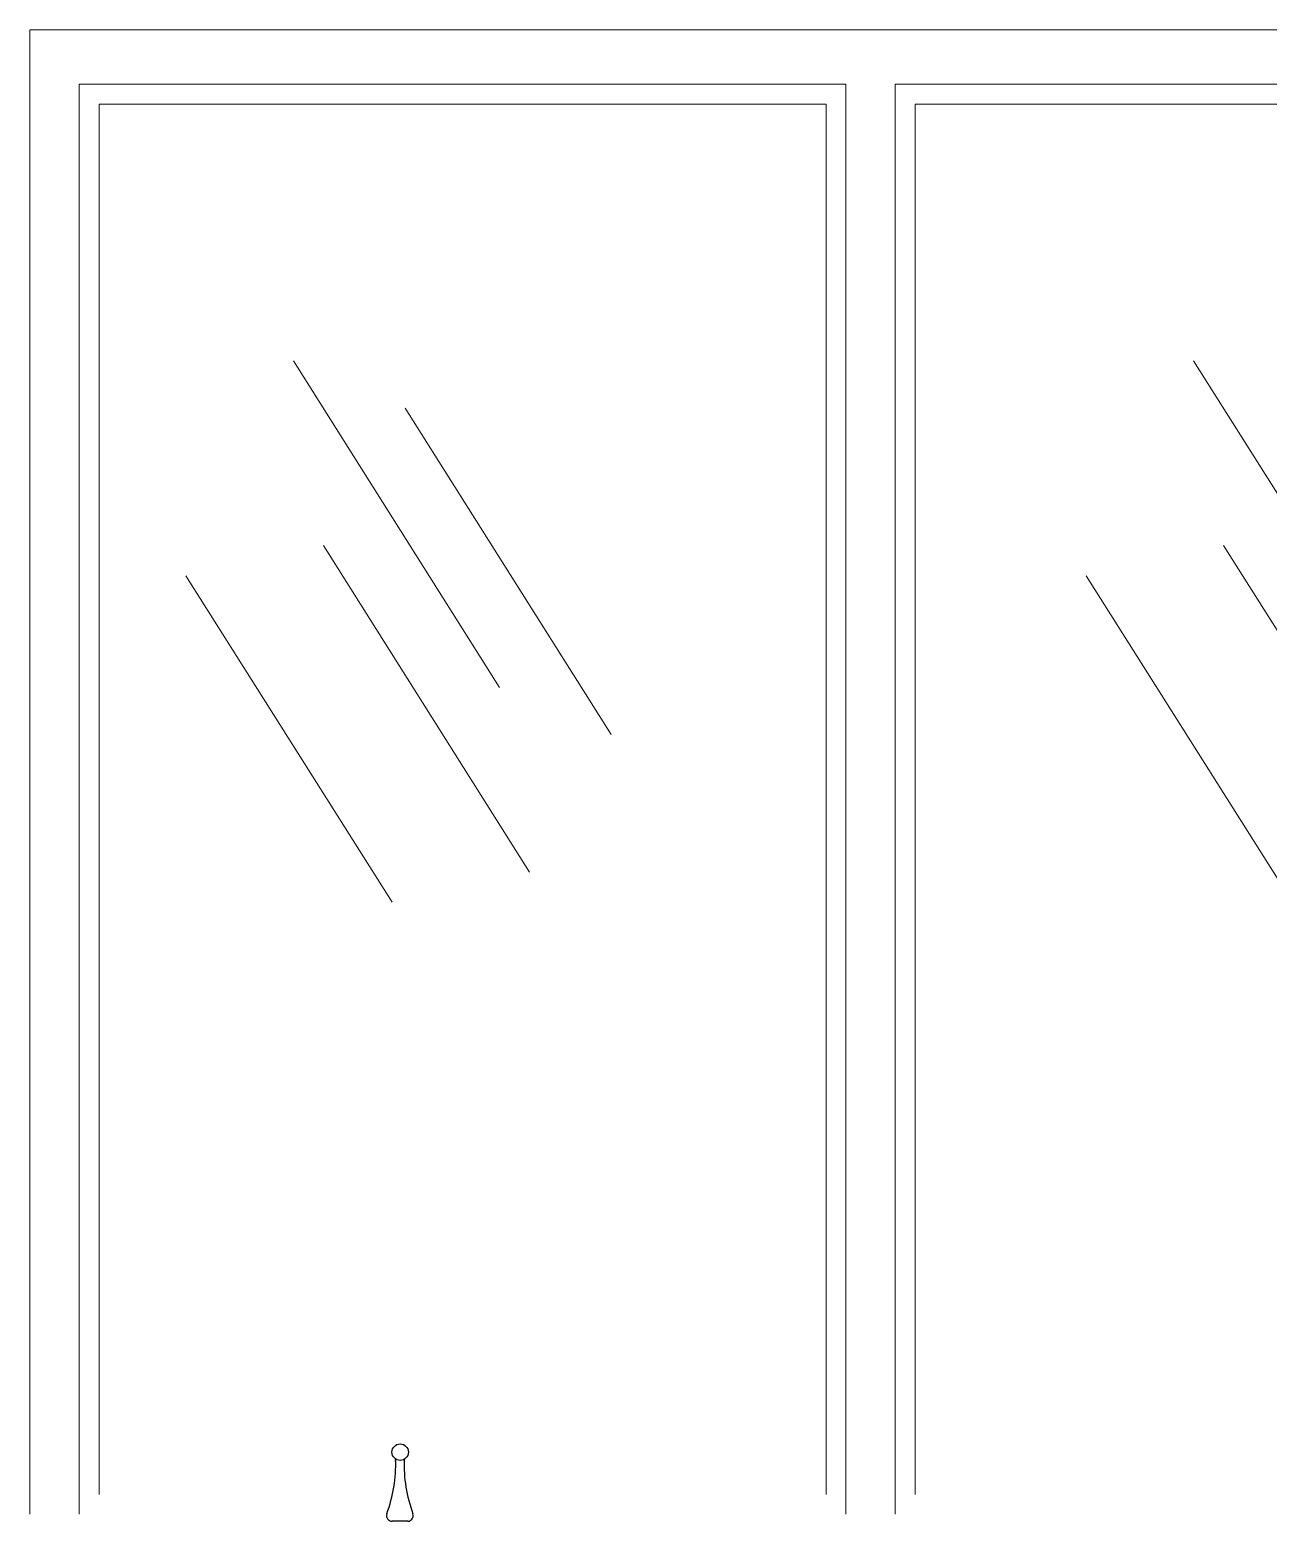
# Model space of a CAD drawing. Header units: inches. Extents: x -7543 to -822, y 102837 to 190349.
# Drawn here: x -824.6931 to -824.66806, y 102837.05975 to 102837.08989 of the extents above; entities that cross this region are included whole.
import ezdxf

# ---------------------------------------------------------------- set-up
doc = ezdxf.new("R2010")
doc.units = ezdxf.units.IN
doc.header["$MEASUREMENT"] = 0
doc.layers.add('BİTKİ', color=96, linetype='Continuous', lineweight=25)
doc.layers.add('PENCERE', color=7, linetype='Continuous', lineweight=18, true_color=0xffb360)

msp = doc.modelspace()

# ---------------------------------------------------------------- linework, layer by layer
at = {"layer": 'BİTKİ'}
msp.add_line((-824.6854619870163, 102837.0597450737, -0.002), (-824.6857799440562, 102837.0597450701, -0.002), dxfattribs=at)
msp.add_line((-824.6854619870163, 102837.0597450737, -0.002), (-824.6857799440562, 102837.0597450701, -0.002), dxfattribs=at)
msp.add_circle((-824.6856155300018, 102837.0611398728, -0.002), 0.000165772066368788, dxfattribs=at)
msp.add_circle((-824.6856155300018, 102837.0611398728, -0.002), 0.000165772066368788, dxfattribs=at)
for centre, radius, start, end in [((-824.6886102624093, 102837.0609020648, -0.002), 0.002905032164729702, 339.7356074266654, 1.744187511678088), ((-824.6886102624093, 102837.0609020648, -0.002), 0.002905032164729702, 339.7356074266654, 1.744187511678088), ((-824.6826316947414, 102837.0609021321, -0.002), 0.002905032164729702, 178.2571033346962, 200.2656839240493), ((-824.6826316947414, 102837.0609021321, -0.002), 0.002905032164729702, 178.2571033346962, 200.2656839240493), ((-824.6857799453184, 102837.0598570978, -0.002), 0.0001120277755397091, 159.7356074266654, 270.0006454924022), ((-824.6857799453184, 102837.0598570978, -0.002), 0.0001120277755397091, 159.7356074266654, 270.0006454924022), ((-824.6854619882785, 102837.0598571014, -0.002), 0.0001120277755397091, 270.0006454924022, 20.2656839240493), ((-824.6854619882785, 102837.0598571014, -0.002), 0.0001120277755397091, 270.0006454924022, 20.2656839240493)]:
    msp.add_arc(centre, radius, start, end, dxfattribs=at)
at = {"layer": 'PENCERE'}
for p, q in [((-824.6931039660502, 102837.0898867443, -0.002), (-824.6931039660502, 102837.0598867443, -0.002)), ((-824.6661039660503, 102837.0898867443, -0.002), (-824.6931039660502, 102837.0898867443, -0.002)), ((-824.6571039660503, 102837.0898867443, -0.002), (-824.6931039660502, 102837.0898867443, -0.002)), ((-824.6921039660502, 102837.0887873036, -0.002), (-824.6921039660502, 102837.0598867443, -0.002)), ((-824.6766039660503, 102837.0887873036, -0.002), (-824.6921039660502, 102837.0887873036, -0.002)), ((-824.6921039660502, 102837.0887873036, -0.002), (-824.6766039660503, 102837.0887873036, -0.002)), ((-824.6921039660502, 102837.0598867443, -0.002), (-824.6921039660502, 102837.0887873036, -0.002)), ((-824.6766039660503, 102837.0887873036, -0.002), (-824.6766039660503, 102837.0598867443, -0.002)), ((-824.6766039660503, 102837.0887873036, -0.002), (-824.6766039660503, 102837.0827873036, -0.002)), ((-824.6766039660503, 102837.0887873036, -0.002), (-824.6766039660503, 102837.0827873036, -0.002)), ((-824.6756039660503, 102837.0887873036, -0.002), (-824.6756039660503, 102837.0827873036, -0.002)), ((-824.6716910486982, 102837.0887873036, -0.002), (-824.6756039660503, 102837.0887873036, -0.002)), ((-824.6756039660503, 102837.0887873036, -0.002), (-824.6581039660502, 102837.0887873036, -0.002)), ((-824.6756039660503, 102837.0852412365, -0.002), (-824.6756039660503, 102837.0887873036, -0.002)), ((-824.6756039660503, 102837.0887873036, -0.002), (-824.6581039660502, 102837.0887873036, -0.002)), ((-824.6917039660502, 102837.0883873036, -0.002), (-824.6770039660503, 102837.0883873036, -0.002)), ((-824.6917039660502, 102837.0602867443, -0.002), (-824.6917039660502, 102837.0883873036, -0.002)), ((-824.6770039660503, 102837.0883873036, -0.002), (-824.6770039660503, 102837.0827873036, -0.002)), ((-824.6752039660503, 102837.0852412365, -0.002), (-824.6752039660503, 102837.0883873036, -0.002)), ((-824.6752039660503, 102837.0883873036, -0.002), (-824.6585039660503, 102837.0883873036, -0.002)), ((-824.6756039660503, 102837.0852412365, -0.002), (-824.6756039660503, 102837.0598867443, -0.002)), ((-824.6756039660503, 102837.0598867443, -0.002), (-824.6756039660503, 102837.0852412365, -0.002)), ((-824.6752039660503, 102837.0602867443, -0.002), (-824.6752039660503, 102837.0852412365, -0.002)), ((-824.687775394245, 102837.0831939444, -0.002), (-824.6836057814055, 102837.0765966152, -0.002)), ((-824.6695729996617, 102837.0831939444, -0.002), (-824.6654033868222, 102837.0765966152, -0.002)), ((-824.6770039660503, 102837.0827873036, -0.002), (-824.6770039660503, 102837.0602867443, -0.002)), ((-824.6766039660503, 102837.0827873036, -0.002), (-824.6766039660503, 102837.0598867443, -0.002)), ((-824.685516853957, 102837.0822390682, -0.002), (-824.6813472411175, 102837.0756417389, -0.002)), ((-824.6871673257059, 102837.079461244, -0.002), (-824.6829977128664, 102837.0728639147, -0.002)), ((-824.6689649311226, 102837.079461244, -0.002), (-824.664795318283, 102837.0728639147, -0.002)), ((-824.689947045585, 102837.0788535989, -0.002), (-824.6857774327455, 102837.0722562696, -0.002)), ((-824.6717446510016, 102837.0788535989, -0.002), (-824.6675750381621, 102837.0722562696, -0.002))]:
    msp.add_line(p, q, dxfattribs=at)

doc.saveas('drawing.dxf')
